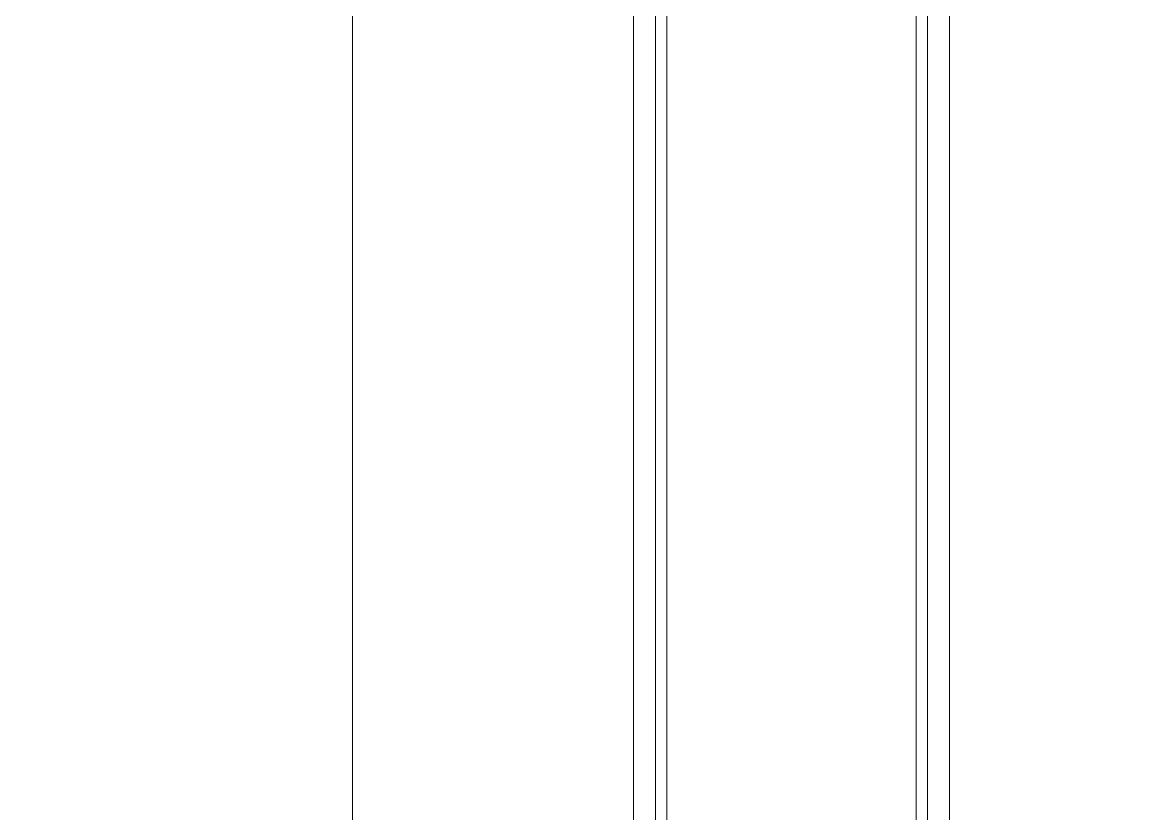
# Model space of a CAD drawing. Header units: millimetres. Extents: x 0 to 420, y 0 to 297.
# Drawn here: x 271.828 to 275.029, y 257.544 to 259.796 of the extents above; entities that cross this region are included whole.
import ezdxf

# ---------------------------------------------------------------- set-up
doc = ezdxf.new("R2010")
doc.units = ezdxf.units.MM
doc.layers.add('1', color=7, linetype='Continuous', true_color=0xffffff)
doc.layers.add('171', color=7, linetype='Continuous', true_color=0xffffff)
doc.dimstyles.get("Standard").update_dxf_attribs({"dimtxt": 0.18, "dimasz": 0.18, "dimexe": 0.18, "dimexo": 0.0625, "dimgap": 0.09, "dimtad": 0, "dimtih": 1, "dimtoh": 1, "dimdec": 4, "dimzin": 0, "dimdsep": 46, "dimtxsty": 'Standard', "dimcen": 0.09, "dimadec": 0, "dimazin": 0, "dimtfac": 1, "dimtdec": 4, "dimtofl": 0, "dimtmove": 0, "dimatfit": 3, "dimfxl": 1, "dimtolj": 1, "dimtzin": 0, "dimarcsym": 0})

msp = doc.modelspace()

# ---------------------------------------------------------------- linework, layer by layer
at = {"layer": '1', "color": 155, "linetype": 'Continuous', "lineweight": 13}
for p, q in [((272.7678, 152.4219), (272.7678, 259.9219)), ((273.5678, 259.9219), (273.5678, 152.4219)), ((273.5678, 259.9219), (273.5678, 152.4219)), ((273.6303, 259.9219), (273.6303, 152.4219)), ((274.4053, 152.4219), (274.4053, 259.9219)), ((274.4678, 152.4219), (274.4678, 259.9219)), ((274.4678, 152.4219), (274.4678, 259.9219))]:
    msp.add_line(p, q, dxfattribs=at)
at = {"layer": '1', "color": 155, "linetype": 'Continuous', "lineweight": 18}
for p, q in [((272.7678, 152.4219), (272.7678, 259.9219)), ((273.5678, 152.4219), (273.5678, 259.9219)), ((273.6303, 152.4219), (273.6303, 259.9219)), ((273.6629, 152.4219), (273.6629, 259.9219)), ((274.3728, 152.4219), (274.3728, 259.9219)), ((274.4053, 152.4219), (274.4053, 259.9219)), ((274.4678, 152.4219), (274.4678, 259.9219))]:
    msp.add_line(p, q, dxfattribs=at)

# ---------------------------------------------------------------- leaders
at = {"layer": '171', "color": 156, "linetype": 'Continuous', "lineweight": 13}
msp.add_leader([(279.0951, 262.5199), (266.6512, 258.5336)], dimstyle='Standard', override={"dimasz": 0.3}, dxfattribs=at)

doc.saveas('drawing.dxf')
